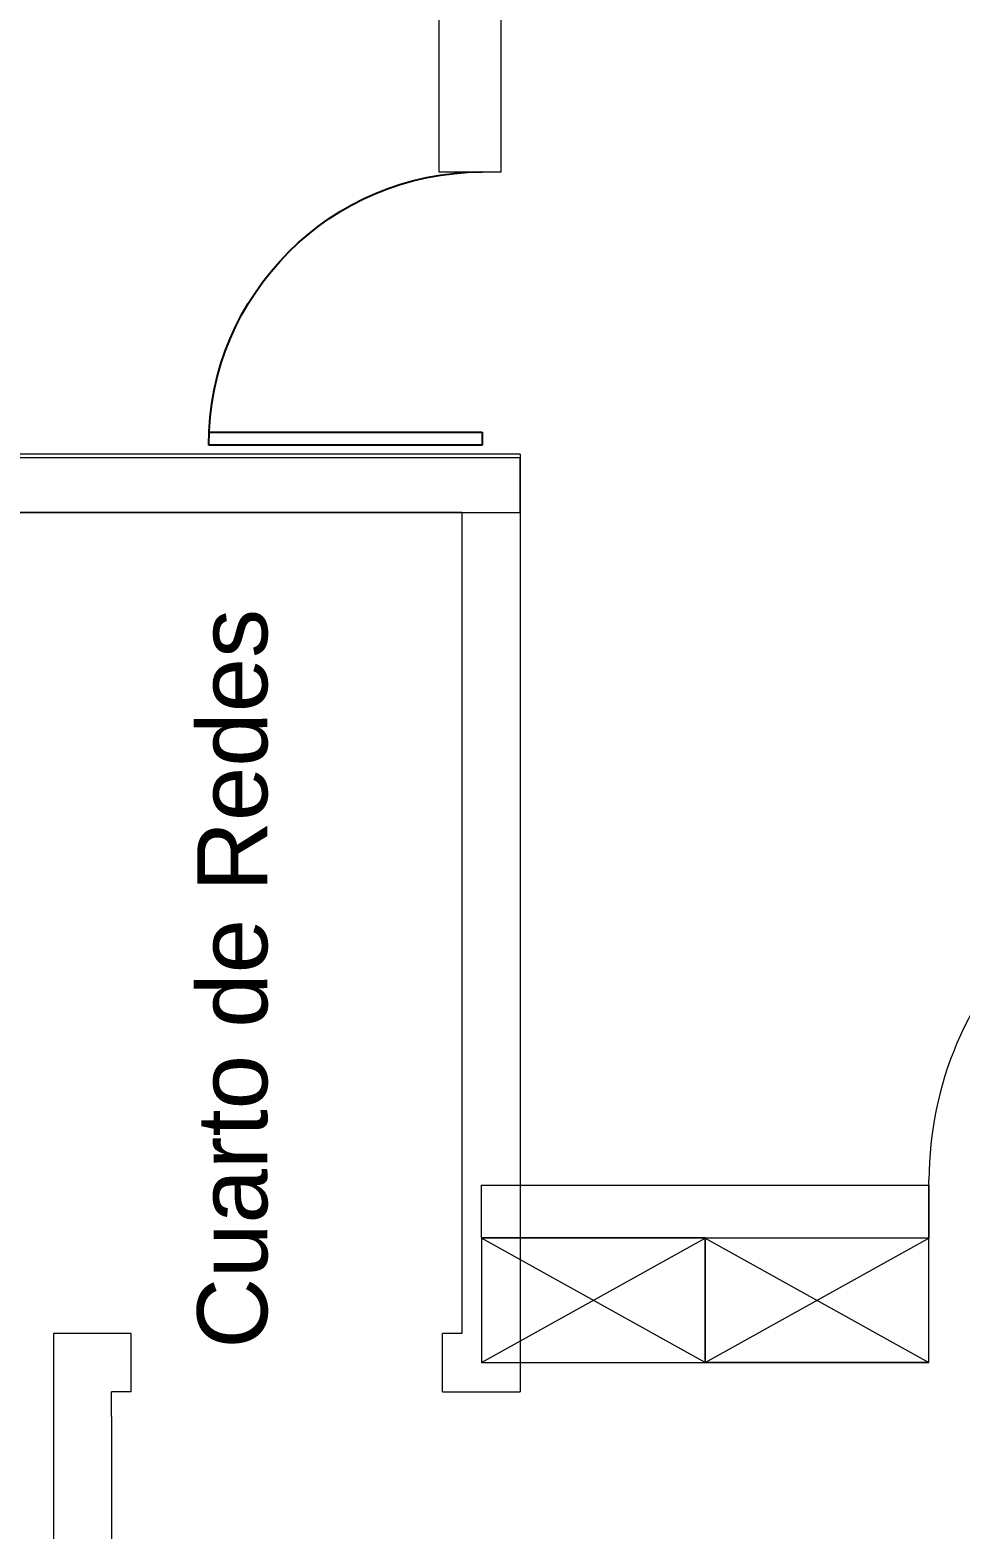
# Model space of a CAD drawing. Header units: millimetres. Extents: x 0 to 126, y 0 to 76.
# Drawn here: x 6.815 to 9.205, y 20.931 to 24.783 of the extents above; entities that cross this region are included whole.
import ezdxf
from ezdxf.enums import TextEntityAlignment as Align

# ---------------------------------------------------------------- set-up
doc = ezdxf.new("R2010")
doc.units = ezdxf.units.MM
doc.layers.add('A-GLAZ-1', color=7, linetype='Continuous')
doc.layers.add('ARQUITECTÓNICO', color=152, linetype='Continuous', lineweight=0)
doc.styles.add('ar', font='arial.ttf')

# ---------------------------------------------------------------- blocks, each defined once
blk = doc.blocks.new('A$C08AE17E7')
at = {"layer": 'A-GLAZ-1', "color": 0}
for p, q in [((4.39, 4.39), (0, 4.39)), ((4.39, 4.177), (4.39, 4.39)), ((0, 4.177), (4.39, 4.177))]:
    blk.add_line(p, q, dxfattribs=at)
blk.add_arc((4.39, 4.39), 4.39, 180, 270, dxfattribs=at)

msp = doc.modelspace()

# ---------------------------------------------------------------- linework, layer by layer
at = {"layer": 'ARQUITECTÓNICO', "linetype": 'Continuous', "ltscale": 0.03}
for p, q in [((8.075, 23.6932), (4.575, 23.6932)), ((8.075, 23.6932), (8.075, 21.2832)), ((7.925, 23.5432), (4.575, 23.5432)), ((7.925, 23.5432), (7.925, 21.4332)), ((9.125, 21.6777), (9.125, 21.8277)), ((6.875, 21.4332), (6.875, 21.22)), ((7.075, 21.4332), (6.875, 21.4332)), ((7.925, 21.4332), (7.875, 21.4332)), ((7.075, 21.2832), (7.0244, 21.2832))]:
    msp.add_line(p, q, dxfattribs=at)
at = {"layer": 'ARQUITECTÓNICO', "color": 0}
for p, q in [((7.975, 21.3582), (8.55, 21.6777)), ((8.55, 21.3582), (7.975, 21.6777)), ((8.55, 21.3582), (8.55, 21.6787)), ((8.55, 21.6787), (8.55, 21.3582)), ((8.55, 21.6777), (9.125, 21.3582)), ((8.55, 21.3582), (9.125, 21.6777)), ((9.125, 21.3582), (8.55, 21.3582)), ((7.875, 21.2832), (8.075, 21.2832))]:
    msp.add_line(p, q, dxfattribs=at)
at = {"layer": 'ARQUITECTÓNICO', "ltscale": 0.3}
for p, q in [((7.075, 21.2832), (7.075, 21.4332)), ((7.0244, 21.22), (7.0244, 21.2832))]:
    msp.add_line(p, q, dxfattribs=at)
at = {"layer": 'ARQUITECTÓNICO'}
for p, q in [((7.875, 21.2832), (7.875, 21.4332)), ((6.875, 21.22), (6.875, 20.52)), ((7.0244, 21.22), (7.0244, 20.52))]:
    msp.add_line(p, q, dxfattribs=at)
at = {"layer": 'ARQUITECTÓNICO', "color": 0}
for points in [[(8.0257, 25.1902), (7.8655, 25.1902), (7.8655, 24.4181), (8.0257, 24.4181)], [(4.575, 23.5432), (8.075, 23.5432), (8.075, 23.6832), (4.575, 23.6832)], [(7.975, 21.8139), (9.125, 21.8139), (9.125, 21.6777), (7.975, 21.6796)], [(9.125, 21.6777), (7.975, 21.6777), (7.975, 21.3582), (9.125, 21.3582)]]:
    msp.add_lwpolyline(points, close=True, dxfattribs=at)
at = {"layer": 'ARQUITECTÓNICO', "ltscale": 0.03}
msp.add_arc((10.0303, 21.8254), 0.9053, 88.3587, 179.8544, dxfattribs=at)

# ---------------------------------------------------------------- block references
at = {"layer": 'ARQUITECTÓNICO', "color": 0, "xscale": -0.1600000000000819, "yscale": 0.1599999999999966, "zscale": 0.16, "rotation": 180}
msp.add_blockref('A$C08AE17E7', (7.2741, 24.4181), dxfattribs=at)

# ---------------------------------------------------------------- texts
at = {"layer": 'ARQUITECTÓNICO', "style": 'ar'}
msp.add_text('Cuarto de Redes', height=0.18, rotation=90, dxfattribs=at).set_placement((7.3313, 22.3446), align=Align.MIDDLE)

doc.saveas('drawing.dxf')
